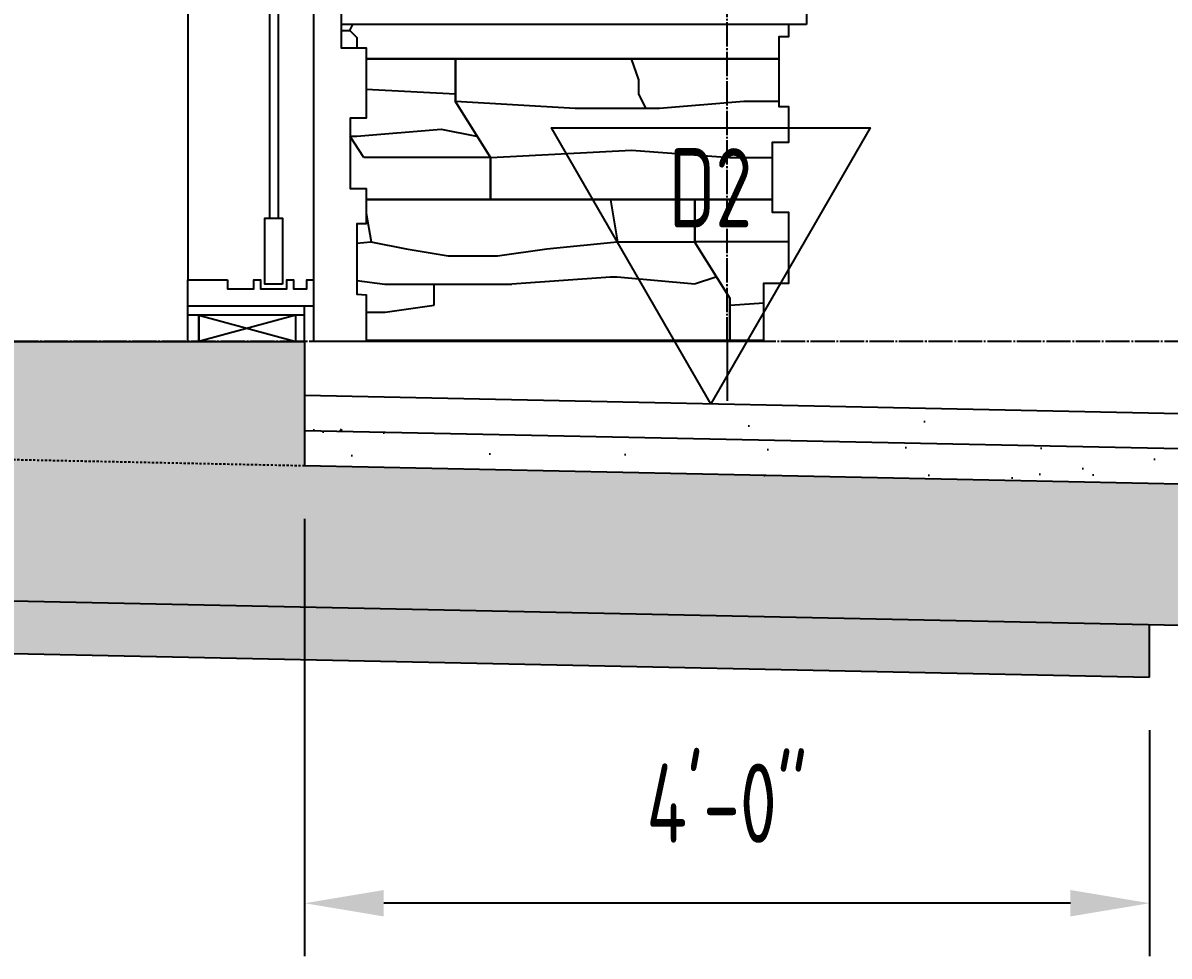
# Model space of a CAD drawing. Extents: x -2060 to 2145, y -590 to 992.
# Drawn here: x 1814 to 1879.1, y -122.7 to -69.8 of the extents above; entities that cross this region are included whole.
import ezdxf
from ezdxf.enums import TextEntityAlignment as Align

# ---------------------------------------------------------------- set-up
doc = ezdxf.new("R2010")
doc.units = 0
doc.header["$MEASUREMENT"] = 0
doc.linetypes.add('GRIDLINE', pattern=[1.53125, 1.375, -0.0625, 0.03125, -0.0625])
doc.linetypes.add('HIDDEN2', pattern=[0.1875, 0.125, -0.0625])
doc.layers.get('0').update_dxf_attribs({"linetype": 'CONTINUOUS'})
doc.layers.get('DEFPOINTS').update_dxf_attribs({"linetype": 'CONTINUOUS'})
for name, color, linetype in [('3', 85, 'CONTINUOUS'), ('DETAIL', 171, 'CONTINUOUS'), ('DIMENSIONS', 20, 'CONTINUOUS'), ('FURNITURE', 51, 'CONTINUOUS'), ('GRIDLINES', 65, 'GRIDLINE'), ('HATCH', 92, 'CONTINUOUS'), ('HIDDEN', 64, 'HIDDEN2'), ('STAIRS', 101, 'CONTINUOUS'), ('TEXT', 82, 'CONTINUOUS'), ('WALL', 215, 'CONTINUOUS')]:
    doc.layers.add(name, color=color, linetype=linetype)
doc.styles.add('AT', font='architxt.shx', dxfattribs={"width": 0.8})
doc.dimstyles.new('DIM48', dxfattribs={"dimscale": 48, "dimtxt": 0.09375, "dimasz": 0.09375, "dimexe": 0.0625, "dimexo": 0.0625, "dimgap": 0.0625, "dimtad": 1, "dimtoh": 1, "dimdec": 3, "dimzin": 3, "dimdsep": 46, "dimlunit": 4, "dimtxsty": 'AT', "dimcen": 0.09375, "dimdle": 0.0625, "dimclrd": 256, "dimclre": 256, "dimclrt": 82, "dimadec": 0, "dimazin": 0, "dimtfac": 1, "dimtdec": 3, "dimtofl": 0, "dimtmove": 2, "dimatfit": 3, "dimfxl": 1, "dimfrac": 2, "dimtolj": 1, "dimtzin": 0, "dimlwd": -1, "dimlwe": -1, "dimarcsym": 0})

# ---------------------------------------------------------------- blocks, each defined once
blk = doc.blocks.new('*D112')
at = {"layer": 'DEFPOINTS', "color": 0, "transparency": 16777216}
for p in [(1823.388, -5.843), (1801.388, -87.843), (1801.388, -87.843)]:
    blk.add_point(p, dxfattribs=at)
at = {"layer": 'DIMENSIONS', "transparency": 16777216}
for p, q in [((1820.388, -5.843), (1798.388, -5.843)), ((1801.388, -10.343), (1801.388, -83.343))]:
    blk.add_line(p, q, dxfattribs=at)
for points in [[(1800.638, -10.343), (1802.138, -10.343), (1801.388, -5.843)], [(1800.638, -83.343), (1802.138, -83.343), (1801.388, -87.843)]]:
    blk.add_solid(points, dxfattribs=at)
at = {"layer": 'DIMENSIONS', "color": 82, "transparency": 16777216, "insert": (1795.71, -46.843), "char_height": 4.5, "attachment_point": 5, "rotation": 90, "style": 'AT'}
blk.add_mtext('\\A1;6\'-10"', dxfattribs=at)
blk = doc.blocks.new('W1')
blk.add_lwpolyline([(0, 0), (0.1886, 0.3267), (-0.1886, 0.3267)], close=True)
at = {"style": 'AT', "width": 0.8}
blk.add_attdef('XX', text='', height=0.0938, dxfattribs=at).set_placement((0.0003, 0.2088), align=Align.CENTER)
blk = doc.blocks.new('*D109')
at = {"layer": 'DEFPOINTS', "color": 0, "transparency": 16777216}
for p in [(1830.013, -94.905), (1878.013, -106.907), (1830.013, -119.736)]:
    blk.add_point(p, dxfattribs=at)
at = {"layer": 'DIMENSIONS', "transparency": 16777216}
for p, q in [((1830.013, -97.905), (1830.013, -122.736)), ((1878.013, -109.907), (1878.013, -122.736)), ((1873.513, -119.736), (1834.513, -119.736))]:
    blk.add_line(p, q, dxfattribs=at)
for points in [[(1834.513, -118.986), (1834.513, -120.486), (1830.013, -119.736)], [(1873.513, -118.986), (1873.513, -120.486), (1878.013, -119.736)]]:
    blk.add_solid(points, dxfattribs=at)
at = {"layer": 'DIMENSIONS', "color": 82, "transparency": 16777216, "insert": (1854.013, -114.057), "char_height": 4.5, "attachment_point": 5, "style": 'AT'}
blk.add_mtext('\\A1;4\'-0"', dxfattribs=at)

msp = doc.modelspace()

# ---------------------------------------------------------------- hatches: boundary and pattern name
at = {"layer": 'HATCH'}
h = msp.add_hatch(dxfattribs=at)
h.set_pattern_fill('CAROLINA-LEDGESTONE', color=11, scale=24, style=0)
h.set_pattern_definition([(270, (1251.15, -55.855), (39.984, -7e-15), [7.9968, -31.9872]), (270, (1291.133, -55.855), (39.984, -7e-15), [7.9968, -31.9872]), (180, (1270.34, -85.843), (-5e-15, -39.984), [0.7997, -39.1843]), (270, (1269.542, -79.846), (39.984, -7e-15), [7.9968, -31.9872]), (296.565, (1289.134, -73.848), (39.984, -39.984), [0.894, -88.5129]), (270, (1289.134, -73.05), (39.984, -7e-15), [0.7997, -39.1843]), (288.435, (1288.734, -71.849), (39.984, -79.968), [1.2644, -125.176]), (315, (1272.74, -70.25), (39.984, -1e-14), [0.5655, -55.9805]), (63.435, (1272.74, -70.25), (-3e-07, 39.984), [1.7881, -87.6188]), (270, (1273.14, -70.65), (39.984, -7e-15), [1.1995, -38.7845]), (270, (1273.54, -67.45), (39.984, -7e-15), [1.1995, -38.7845]), (270, (1274.74, -63.852), (39.984, -7e-15), [1.9992, -37.9848]), (296.565, (1272.341, -65.052), (39.984, -39.984), [0.894, -88.5129]), (270, (1272.74, -65.85), (39.984, -7e-15), [1.5994, -38.3846]), (225, (1271.94, -53.856), (-5e-15, -39.984), [2.8273, -53.7186]), (0, (1273.14, -53.856), (0, 39.984), [5.198, -34.786]), (0, (1267.943, -53.856), (0, 39.984), [5.198, -34.786]), (355.9144, (1262.345, -53.4563), (39.984, -2e-06), [5.612, -555.5902]), (0, (1265.144, -61.453), (0, 39.984), [2.799, -37.185]), (5.1944, (1260.7456, -61.853), (399.83999, 39.984), [4.4164, -437.2213]), (0, (1258.347, -61.853), (0, 39.984), [2.399, -37.585]), (281.31, (1258.3465, -61.853), (39.98399, -159.936), [2.0388, -201.8404]), (0, (1254.748, -61.853), (0, 39.984), [3.5986, -36.3854]), (353.6598, (1251.1494, -61.453), (39.984, 1e-06), [3.6207, -358.4498]), (14.0362, (1265.144, -59.854), (119.952, 39.984), [1.6486, -163.2097]), (0, (1261.545, -59.854), (0, 39.984), [3.5986, -36.3854]), (0, (1257.547, -59.854), (0, 39.984), [3.9984, -35.9856]), (0, (1253.55, -59.854), (0, 39.984), [3.9984, -35.9856]), (350.5377, (1251.1494, -59.454), (39.984, 2e-06), [2.4321, -240.781]), (180, (1254.35, -58.254), (-5e-15, -39.984), [3.1987, -36.7853]), (180, (1255.948, -58.254), (-5e-15, -39.984), [1.5994, -38.3846]), (186.3402, (1259.546, -57.8546), (-319.871993, -39.98399), [3.6207, -358.4498]), (185.7106, (1263.5445, -57.4547), (-359.856006, -39.98398), [4.0183, -397.8159]), (180, (1265.944, -57.455), (-5e-15, -39.984), [2.399, -37.585]), (351.8699, (1273.5405, -49.058), (39.984, 2e-06), [2.8273, -279.9023]), (0, (1266.743, -49.06), (0, 39.984), [6.7973, -33.1867]), (36.8699, (1266.743, -49.058), (39.984, 39.984), [1.9992, -197.9208]), (0, (1264.344, -49.06), (0, 39.984), [2.399, -37.585]), (0, (1260.346, -49.06), (0, 39.984), [3.9984, -35.9856]), (180, (1263.544, -51.457), (-5e-15, -39.984), [2.399, -37.585]), (180, (1264.744, -51.457), (-5e-15, -39.984), [1.1995, -38.7845]), (177.1376, (1272.7408, -51.857), (-39.984, 3e-06), [8.0068, -792.6722]), (180, (1274.34, -51.857), (-5e-15, -39.984), [1.5994, -38.3846]), (188.1301, (1277.139, -51.457), (-239.904, -39.98399), [2.8273, -279.9023]), (18.435, (1299.13, -50.657), (79.968, 39.984), [1.2644, -125.176]), (0, (1293.133, -50.657), (0, 39.984), [5.9976, -33.9864]), (0, (1290.334, -50.657), (0, 39.984), [2.799, -37.185]), (6.3402, (1286.735, -51.0573), (319.871992, 39.984), [3.6207, -358.4498]), (0, (1283.137, -51.057), (0, 39.984), [3.5986, -36.3854]), (354.8056, (1278.7384, -50.6575), (39.984, -6e-07), [4.4164, -437.2213]), (350.5377, (1276.3393, -50.2576), (39.984, 2e-06), [2.4321, -240.781]), (182.8624, (1286.3353, -53.0565), (-759.696006, -39.984064), [8.0068, -792.6722]), (176.63354, (1293.1326, -53.4563), (-39.984, -4e-07), [6.809, -674.094]), (180, (1302.33, -53.456), (-5e-15, -39.984), [9.1963, -30.7877]), (0, (1298.33, -54.656), (0, 39.984), [3.9984, -35.9856]), (0, (1293.532, -54.656), (0, 39.984), [4.798, -35.186]), (6.3402, (1289.934, -55.0557), (319.871992, 39.984), [3.6207, -358.4498]), (0, (1285.536, -55.056), (0, 39.984), [4.3982, -35.5858]), (315, (1285.536, -55.056), (39.984, -1e-14), [1.131, -55.415]), (0, (1278.34, -55.056), (0, 39.984), [7.197, -32.787]), (172.875, (1269.142, -58.6543), (-39.984, 3e-06), [3.2236, -319.1377]), (186.3402, (1272.741, -58.2544), (-319.871993, -39.98399), [3.6207, -358.4498]), (180, (1277.14, -58.254), (-5e-15, -39.984), [4.3982, -35.5858]), (173.6598, (1280.7376, -58.6543), (-39.984, -1e-06), [3.6207, -358.4498]), (180, (1285.936, -58.654), (-5e-15, -39.984), [5.198, -34.786]), (184.3987, (1291.1334, -58.2544), (-479.808005, -39.98404), [5.2133, -516.1143]), (183.36646, (1274.74, -61.0533), (-639.744011, -39.983993), [6.809, -674.094]), (186.3402, (1278.3385, -60.6535), (-319.871993, -39.98399), [3.6207, -358.4498]), (180, (1284.736, -60.653), (-5e-15, -39.984), [6.3974, -33.5866]), (236.31, (1284.736, -60.653), (-39.984, -79.968), [1.4416, -142.7227]), (188.1301, (1287.535, -60.2536), (-239.904, -39.98399), [2.8273, -279.9023]), (180, (1291.133, -60.254), (-5e-15, -39.984), [3.5986, -36.3854]), (0, (1281.537, -61.853), (0, 39.984), [9.5962, -30.3878]), (5.7106, (1277.539, -62.253), (359.856004, 39.984), [4.0183, -397.8159]), (0, (1267.943, -62.253), (0, 39.984), [9.5962, -30.3878]), (0, (1293.133, -69.45), (0, 39.984), [6.3974, -33.5866]), (353.6598, (1289.534, -69.05), (39.984, 1e-06), [3.6207, -358.4498]), (355.23636, (1284.736, -68.6503), (39.984, 1e-06), [4.8147, -476.6564]), (0, (1279.938, -68.65), (0, 39.984), [4.798, -35.186]), (36.8699, (1279.938, -68.65), (39.984, 39.984), [1.9992, -197.9208]), (0, (1273.54, -68.65), (0, 39.984), [6.3974, -33.5866]), (180, (1281.537, -67.45), (-5e-15, -39.984), [8.7965, -31.1875]), (174.8056, (1285.9355, -67.8506), (-39.984, 6e-07), [4.4164, -437.2213]), (180, (1290.334, -67.85), (-5e-15, -39.984), [4.3982, -35.5858]), (90, (1290.334, -67.85), (-39.984, 2e-15), [1.5994, -38.3846]), (175.23636, (1295.1318, -68.2504), (-39.984, -1e-06), [4.8147, -476.6564]), (180, (1298.73, -68.25), (-5e-15, -39.984), [3.5986, -36.3854]), (0, (1289.934, -66.25), (0, 39.984), [7.597, -32.387]), (355.9144, (1284.336, -65.8514), (39.984, -2e-06), [5.612, -555.5902]), (0, (1272.74, -65.85), (0, 39.984), [11.5954, -28.3886]), (180, (1294.332, -87.843), (-5e-15, -39.984), [23.9904, -15.9936]), (270, (1294.332, -85.444), (39.984, -7e-15), [2.399, -37.585]), (302.0054, (1292.333, -82.245), (79.967993, -119.952005), [3.772, -373.4362]), (270, (1292.333, -79.846), (39.984, -7e-15), [2.399, -37.585]), (0, (1268.343, -79.846), (0, 39.984), [23.9904, -15.9936]), (0, (1252.35, -79.846), (0, 39.984), [15.9936, -23.9904]), (90, (1252.35, -82.245), (-39.984, 2e-15), [2.399, -37.585]), (122.0054, (1254.348, -85.4435), (-79.967993, 119.952005), [3.7721, -373.4362]), (90, (1254.35, -87.843), (-39.984, 2e-15), [2.399, -37.585]), (180, (1270.34, -87.843), (-5e-15, -39.984), [15.9936, -23.9904]), (302.0054, (1278.7384, -74.248), (79.967993, -119.952005), [3.772, -373.4362]), (270, (1278.74, -71.85), (39.984, -7e-15), [2.399, -37.585]), (0, (1262.745, -71.85), (0, 39.984), [15.9936, -23.9904]), (90, (1262.745, -74.25), (-39.984, 2e-15), [2.399, -37.585]), (122.0054, (1264.744, -77.4467), (-79.967993, 119.952005), [3.7721, -373.4362]), (90, (1264.744, -79.846), (-39.984, 2e-15), [2.399, -37.585]), (180, (1280.738, -79.846), (-5e-15, -39.984), [15.9936, -23.9904]), (270, (1280.738, -77.447), (39.984, -7e-15), [2.399, -37.585]), (90, (1280.738, -79.846), (-39.984, 2e-15), [2.399, -37.585]), (180, (1304.728, -79.846), (-5e-15, -39.984), [23.9904, -15.9936]), (270, (1304.728, -77.447), (39.984, -7e-15), [2.399, -37.585]), (302.0054, (1302.7288, -74.248), (79.967993, -119.952005), [3.772, -373.4362]), (270, (1302.73, -71.85), (39.984, -7e-15), [2.399, -37.585]), (0, (1278.74, -71.85), (0, 39.984), [23.9904, -15.9936]), (90, (1278.74, -74.25), (-39.984, 2e-15), [2.399, -37.585]), (122.0054, (1280.7376, -77.4467), (-79.967993, 119.952005), [3.772, -373.4362]), (302.0054, (1265.9435, -58.2544), (79.967993, -119.952005), [3.7721, -373.4362]), (270, (1265.944, -55.855), (39.984, -7e-15), [2.399, -37.585]), (0, (1251.15, -55.855), (0, 39.984), [14.794, -25.19]), (180, (1267.943, -63.852), (-5e-15, -39.984), [16.7933, -23.1907]), (270, (1267.943, -61.453), (39.984, -7e-15), [2.399, -37.585]), (90, (1267.943, -63.852), (-39.984, 2e-15), [2.399, -37.585]), (180, (1291.933, -63.852), (-5e-15, -39.984), [23.9904, -15.9936]), (0, (1265.944, -55.855), (0, 39.984), [23.9904, -15.9936]), (90, (1265.944, -58.254), (-39.984, 2e-15), [2.399, -37.585]), (122.0054, (1267.9427, -61.453), (-79.967993, 119.952005), [3.7721, -373.4362]), (90, (1278.34, -55.855), (-39.984, 2e-15), [2.399, -37.585]), (180, (1302.33, -55.855), (-5e-15, -39.984), [23.9904, -15.9936]), (270, (1302.33, -53.456), (39.984, -7e-15), [2.399, -37.585]), (302.0054, (1300.3297, -50.2576), (79.967993, -119.952005), [3.772, -373.4362]), (270, (1300.33, -47.86), (39.984, -7e-15), [2.399, -37.585]), (0, (1276.34, -47.86), (0, 39.984), [23.9904, -15.9936]), (90, (1276.34, -50.258), (-39.984, 2e-15), [2.399, -37.585]), (122.0054, (1278.3385, -53.4563), (-79.967993, 119.952005), [3.772, -373.4362]), (302.0054, (1276.3393, -50.2576), (79.967993, -119.952005), [3.772, -373.4362]), (270, (1276.34, -47.86), (39.984, -7e-15), [2.399, -37.585]), (0, (1260.346, -47.86), (0, 39.984), [15.9936, -23.9904]), (90, (1260.346, -50.258), (-39.984, 2e-15), [2.399, -37.585]), (122.0054, (1262.345, -53.4563), (-79.967993, 119.952005), [3.7721, -373.4362]), (90, (1262.345, -55.855), (-39.984, 2e-15), [2.399, -37.585]), (180, (1278.34, -55.855), (-5e-15, -39.984), [15.9936, -23.9904]), (270, (1278.34, -53.456), (39.984, -7e-15), [2.399, -37.585]), (0, (1257.547, -63.852), (0, 39.984), [15.9936, -23.9904]), (90, (1257.547, -66.25), (-39.984, 2e-15), [2.399, -37.585]), (122.0054, (1259.546, -69.45), (-79.967993, 119.952005), [3.7721, -373.4362]), (90, (1259.546, -71.85), (-39.984, 2e-15), [2.399, -37.585]), (180, (1273.54, -71.85), (-5e-15, -39.984), [13.9944, -25.9896]), (180, (1275.54, -71.85), (-5e-15, -39.984), [1.9992, -37.9848]), (180, (1299.53, -71.85), (-5e-15, -39.984), [23.9904, -15.9936]), (270, (1299.53, -69.45), (39.984, -7e-15), [2.399, -37.585]), (302.0054, (1297.531, -66.2512), (79.967993, -119.952005), [3.772, -373.4362]), (270, (1297.53, -63.852), (39.984, -7e-15), [2.399, -37.585]), (0, (1273.54, -63.852), (0, 39.984), [23.9904, -15.9936]), (0, (1269.94, -70.25), (0, 39.984), [2.799, -37.185]), (5.7106, (1265.9435, -70.6495), (359.856004, 39.984), [4.0183, -397.8159]), (0, (1259.546, -70.65), (0, 39.984), [6.3974, -33.5866]), (0, (1268.742, -67.05), (0, 39.984), [3.9984, -35.9856]), (78.69, (1268.742, -67.051), (-6e-07, 39.984), [2.0388, -201.8404]), (0, (1266.343, -67.05), (0, 39.984), [2.399, -37.585]), (4.0856, (1260.7456, -67.4507), (519.791997, 39.984), [5.612, -555.5902]), (0, (1258.347, -67.45), (0, 39.984), [2.399, -37.585]), (198.435, (1259.946, -65.452), (-79.968, -39.984), [2.5288, -123.9117]), (185.7106, (1263.9443, -65.0517), (-359.856006, -39.98398), [4.0183, -397.8159]), (180, (1265.944, -65.05), (-5e-15, -39.984), [1.9992, -37.9848]), (108.435, (1265.944, -65.052), (-39.984, 79.968), [1.2644, -125.176]), (180, (1272.34, -65.05), (-5e-15, -39.984), [6.3974, -33.5866]), (0, (1299.53, -77.447), (0, 39.984), [5.198, -34.786]), (0, (1294.332, -77.447), (0, 39.984), [5.198, -34.786]), (355.9144, (1288.7344, -77.047), (39.984, -2e-06), [5.612, -555.5902]), (2.8624, (1280.7376, -77.4467), (759.6960095, 39.984), [8.0068, -792.6722]), (0, (1295.13, -74.25), (0, 39.984), [7.597, -32.387]), (4.76364, (1290.3337, -74.648), (439.823992, 39.984), [4.8147, -476.6564]), (0, (1285.536, -74.648), (0, 39.984), [4.798, -35.186]), (356.63354, (1278.7384, -74.248), (39.984, 4e-07), [6.809, -674.094]), (123.69, (1273.54, -77.447), (-39.984, 39.984), [1.4416, -142.7227]), (180, (1280.738, -77.447), (-5e-15, -39.984), [7.197, -32.787]), (348.69, (1277.939, -75.847), (39.984, 2e-06), [2.0388, -201.8404]), (4.76364, (1273.1406, -76.2472), (439.823992, 39.984), [4.8147, -476.6564]), (0, (1263.944, -76.247), (0, 39.984), [9.1963, -30.7877]), (90, (1271.54, -74.25), (-39.984, 2e-15), [0.7997, -39.1843]), (0, (1262.745, -74.25), (0, 39.984), [8.7965, -31.1875]), (356.82017, (1271.5413, -73.4483), (39.983999, 2e-07), [7.2082, -713.6136]), (0, (1262.745, -73.45), (0, 39.984), [8.7965, -31.1875]), (0, (1265.144, -85.444), (0, 39.984), [4.3982, -35.5858]), (0, (1260.346, -85.444), (0, 39.984), [4.798, -35.186]), (3.8141, (1254.3481, -85.8434), (559.776007, 39.984), [6.0109, -595.0804]), (180, (1269.542, -82.245), (-5e-15, -39.984), [17.193, -22.791]), (184.0856, (1287.535, -84.244), (-519.791995, -39.984029), [5.612, -555.5902]), (180, (1287.935, -84.244), (-5e-15, -39.984), [0.3998, -39.5842]), (174.8056, (1292.333, -84.644), (-39.984, 6e-07), [4.4164, -437.2213]), (198.435, (1293.532, -84.244), (-79.968, -39.984), [1.2644, -125.176]), (90, (1277.54, -85.843), (-39.984, 2e-15), [1.1995, -38.7845]), (8.1301, (1274.74, -86.243), (239.903997, 39.984), [2.8273, -279.9023]), (0, (1272.74, -86.243), (0, 39.984), [1.9992, -37.9848]), (350.5377, (1270.342, -85.8434), (39.984, 2e-06), [2.4321, -240.781]), (279.4623, (1287.535, -79.846), (39.98399, -199.92), [2.4321, -240.781]), (279.4623, (1273.5405, -79.846), (39.98399, -199.92), [2.4321, -240.781]), (0, (1277.94, -84.644), (0, 39.984), [3.9984, -35.9856]), (0, (1274.74, -84.644), (0, 39.984), [3.1987, -36.7853]), (352.875, (1271.5413, -84.244), (39.984, -3e-06), [3.2236, -319.1377]), (0, (1269.542, -84.244), (0, 39.984), [1.9992, -37.9848]), (0, (1287.935, -82.245), (0, 39.984), [4.3982, -35.5858]), (5.7106, (1283.9363, -82.6447), (359.856004, 39.984), [4.0183, -397.8159]), (8.1301, (1281.1374, -83.0445), (239.903997, 39.984), [2.8273, -279.9023]), (0, (1278.34, -83.045), (0, 39.984), [2.799, -37.185]), (350.5377, (1275.9395, -82.6447), (39.984, 2e-06), [2.4321, -240.781]), (348.69, (1273.94, -82.245), (39.984, 2e-06), [2.0388, -201.8404]), (5.1944, (1269.542, -82.6447), (399.83999, 39.984), [4.4164, -437.2213])])
h.paths.add_polyline_path([(1832.5963, -75.161), (1833.5134, -75.161), (1833.5134, -71.161), (1832.0915, -71.161), (1832.0915, -69.8354), (1857.5134, -69.8354), (1857.5134, -70.5241), (1856.975, -70.5241), (1856.975, -74.5241), (1857.5134, -74.5241), (1857.5134, -76.5241), (1856.5963, -76.5241), (1856.5963, -80.5241), (1857.5134, -80.5241), (1857.5134, -84.5241), (1856.0915, -84.5241), (1856.0915, -87.8426), (1833.5134, -87.8426), (1833.5134, -85.1831), (1832.975, -85.161), (1832.975, -81.161), (1833.5134, -81.161), (1833.5134, -79.161), (1832.5963, -79.161)])
h = msp.add_hatch(dxfattribs=at)
h.set_pattern_fill('AR-CONC', color=256, scale=2, style=0)
h.set_pattern_definition([(51.1935, (-1201.539, 1962.286), (14.368233, -0.955977), [1.5, -16.5]), (356.1935, (-1201.539, 1962.286), (-3.08777, 14.98278), [1.2, -13.2]), (101.6449, (-1200.342, 1962.206), (11.280473, 14.026793), [1.274804, -14.02284]), (47.3777, (-1201.622, 1966.285), (21.40914, -2.865075), [2.25, -24.75]), (97.8291, (-1199.838, 1966.046), (18.2834, 19.86749), [1.9122, -21.03426]), (352.3777, (-1201.622, 1966.285), (18.28339, 19.8675), [1.8, -19.8]), (22.1935, (-1199.602, 1965.327), (12.103273, -7.801974), [1.5, -16.5]), (327.1935, (-1199.602, 1965.327), (4.56317, 14.601214), [1.2, -13.2]), (72.6449, (-1198.593, 1964.677), (16.66645, 6.799227), [1.274804, -14.02284]), (38.69349, (-1201.539, 1962.2857), (0.104469, 6.661498), [0, -13.04, 0, -13.4, 0, -13.25]), (8.6935, (-1201.539, 1962.286), (5.095947, 7.996111), [0, -7.64, 0, -12.74, 0, -5.05]), (328.69349, (-1205.998, 1962.193), (10.683528, -0.228622), [0, -5, 0, -15.6, 0, -20.7]), (318.6935, (-1207.9975, 1962.151), (11.619492, 2.244607), [0, -6.5, 0, -10.36, 0, -14.7])])
h.paths.add_polyline_path([(1492.0133, -95.8426), (1268.0134, -95.8426), (1268.0134, -105.8426), (1172.0134, -105.8426), (1172.0134, -100.8242), (1008.0134, -104.1042), (1008.0134, -96.1026), (1122.0134, -93.8226), (1122.0134, -87.8426), (1830.0134, -87.8426), (1830.0134, -94.9051), (2021.1988, -98.8881), (2021.1988, -106.8899), (1996.0133, -106.3652), (1996.0133, -116.3673), (1900.0133, -114.3673), (1900.0133, -104.3652), (1792.0133, -102.1152), (1792.0133, -105.8426), (1696.0133, -105.8426), (1696.0133, -95.8426), (1588.0133, -95.8426), (1588.0133, -105.8426), (1492.0133, -105.8426)])
h = msp.add_hatch(dxfattribs=at)
h.set_pattern_fill('AR-CONC', color=256, scale=2, style=0)
h.set_pattern_definition([(50, (-1201.539, 1962.286), (14.345204, -1.255043), [1.5, -16.5]), (355, (-1201.539, 1962.286), (-2.775027, 15.04384), [1.2, -13.2]), (100.4514, (-1200.343, 1962.181), (11.57019, 13.78879), [1.274804, -14.02284]), (46.1842, (-1201.539, 1966.286), (21.34482, -3.31038), [2.25, -24.75]), (96.6356, (-1199.76, 1966.01), (18.69325, 19.48236), [1.9122, -21.03426]), (351.1842, (-1201.54, 1966.286), (18.69324, 19.48237), [1.8, -19.8]), (21, (-1199.539, 1965.286), (11.93814, -8.052378), [1.5, -16.5]), (326, (-1199.539, 1965.286), (4.866307, 14.503), [1.2, -13.2]), (71.4514, (-1198.544, 1964.615), (16.80445, 6.45061), [1.274804, -14.02284]), (37.5, (-1201.539, 1962.2857), (0.243197, 6.657877), [0, -13.04, 0, -13.4, 0, -13.25]), (7.5, (-1201.539, 1962.286), (5.261391, 7.888234), [0, -7.64, 0, -12.74, 0, -5.05]), (327.5, (-1205.999, 1962.286), (10.676449, -0.4510974), [0, -5, 0, -15.6, 0, -20.7]), (317.5, (-1207.999, 1962.286), (11.663723, 2.0021), [0, -6.5, 0, -10.36, 0, -14.7])])
h.paths.add_polyline_path([(1830.0134, -90.9042), (1902.0134, -92.4042), (1901.9717, -94.4038), (1830.0134, -92.9047)])
h = msp.add_hatch(dxfattribs=at)
h.set_pattern_fill('AR-SAND', color=256, scale=3, style=0)
h.set_pattern_definition([(37.5, (-1201.539, 1962.2857), (-0.18898, 5.7804713), [0, -4.56, 0, -5.1, 0, -4.875]), (7.5, (-1201.539, 1962.286), (5.30933, 8.466438), [0, -2.46, 0, -4.11, 0, -1.575]), (327.5, (-1205.229, 1962.2857), (9.3424256, 0.016977), [0, -1.5, 0, -5.4, 0, -7.05]), (317.5, (-1205.229, 1962.286), (9.01838, 2.633027), [0, -0.75, 0, -3.54, 0, -4.05])])
h.paths.add_polyline_path([(1830.0134, -92.9047), (1901.9717, -94.4038), (1901.9301, -96.4033), (1830.0134, -94.9051)])
h = msp.add_hatch(dxfattribs=at)
h.set_pattern_fill('AR-SAND', color=256, style=0)
h.set_pattern_definition([(37.5, (-1201.539, 1962.2857), (-0.06299336, 1.9268238), [0, -1.52, 0, -1.7, 0, -1.625]), (7.5, (-1201.539, 1962.2857), (1.7697767, 2.822146), [0, -0.82, 0, -1.37, 0, -0.525]), (327.5, (-1202.769, 1962.2857), (3.11414186, 0.00565905), [0, -0.5, 0, -1.8, 0, -2.35]), (317.5, (-1202.769, 1962.2857), (3.0061266, 0.8776756), [0, -0.25, 0, -1.18, 0, -1.35])])
h.paths.add_polyline_path([(1710.8307, -105.8426), (1792.0133, -105.8426), (1792.0133, -102.1152), (1878.0134, -103.9068), (1878.0134, -106.9075), (1795.0133, -105.1783), (1795.0133, -108.8426), (1710.8307, -108.8426)])

# ---------------------------------------------------------------- linework, layer by layer
at = {"layer": '3'}
for p, q in [((1830.0134, -85.8426), (1823.3884, -85.8426)), ((1823.3884, -87.8426), (1823.3884, -85.8426)), ((1830.0134, -87.8426), (1830.0134, -85.8426)), ((1830.5134, -85.8426), (1830.5134, -87.8426))]:
    msp.add_line(p, q, dxfattribs=at)
at = {"layer": 'DETAIL'}
for p, q in [((1828.0134, -10.8426), (1828.0134, -80.8426)), ((1828.5134, -10.8426), (1828.5134, -80.8426))]:
    msp.add_line(p, q, dxfattribs=at)
for points in [[(1828.7634, -84.5926), (1827.7634, -84.5926), (1827.7634, -80.8426), (1828.7634, -80.8426)], [(1825.6384, -84.3426), (1825.6384, -84.8426), (1827.1384, -84.8426), (1827.1384, -84.3426), (1827.5134, -84.3426), (1827.5134, -84.8426), (1829.0134, -84.8426), (1829.0134, -84.3426), (1829.3884, -84.3426), (1829.3884, -84.8426), (1830.1384, -84.8426), (1830.1384, -84.3426), (1830.5134, -84.3426), (1830.5134, -85.8426), (1823.3884, -85.8426), (1823.3884, -84.85), (1823.3884, -84.3426)], [(1824.0134, -87.8426), (1829.5134, -87.8426), (1829.5134, -86.3426), (1824.0134, -86.3426)]]:
    msp.add_lwpolyline(points, close=True, dxfattribs=at)
at = {"layer": 'FURNITURE'}
for p, q in [((1823.3884, -7.3426), (1823.3884, -84.3426)), ((1830.5134, -7.3426), (1830.5134, -84.3426)), ((1858.5134, -67.8354), (1858.5134, -69.8354)), ((1858.5134, -69.8354), (1832.0915, -69.8354)), ((1824.0134, -86.3426), (1829.5134, -87.8426)), ((1829.5134, -86.3426), (1824.0134, -87.8426)), ((1856.0915, -87.8426), (1830.5134, -87.8426)), ((1854.0134, -87.8426), (1854.0134, -91.2145))]:
    msp.add_line(p, q, dxfattribs=at)
for points in [[(1832.0915, -67.161), (1832.0915, -71.161), (1833.5134, -71.161), (1833.5134, -75.161), (1832.5963, -75.161), (1832.5963, -79.161), (1833.5134, -79.161), (1833.5134, -81.161), (1832.975, -81.161), (1832.975, -85.161), (1833.5134, -85.1831), (1833.5134, -87.8498)], [(1856.0915, -87.8354), (1856.0915, -84.5241), (1857.5134, -84.5241), (1857.5134, -80.5241), (1856.5963, -80.5241), (1856.5963, -76.5241), (1857.5134, -76.5241), (1857.5134, -74.5241), (1856.975, -74.5241), (1856.975, -70.5241), (1857.5134, -70.5241), (1857.5134, -69.8354)]]:
    msp.add_lwpolyline(points, dxfattribs=at)
at = {"layer": 'GRIDLINES'}
for p, q in [((1854.0134, -87.8426), (1854.0134, 559.0867)), ((2144.8737, -87.8426), (912.0134, -87.8426))]:
    msp.add_line(p, q, dxfattribs=at)
at = {"layer": 'HIDDEN'}
msp.add_line((1830.0134, -94.9051), (1755.0134, -93.3426), dxfattribs=at)
at = {"layer": 'STAIRS'}
for p, q in [((1830.0134, -86.3426), (1823.3884, -86.3426)), ((1824.0134, -87.8426), (1824.0134, -86.3426)), ((1829.5134, -87.8426), (1829.5134, -86.3426))]:
    msp.add_line(p, q, dxfattribs=at)
at = {"layer": 'STAIRS', "flags": 128}
msp.add_lwpolyline([(1074.0134, -102.7842), (1074.0134, -105.7848), (1169.0134, -103.8848), (1169.0134, -108.8426), (1271.0134, -108.8426), (1271.0134, -98.8426), (1489.0133, -98.8426), (1489.0132, -108.8426), (1591.0133, -108.8426), (1591.0133, -98.8426), (1693.0133, -98.8426), (1693.0133, -108.8426), (1795.0133, -108.8426), (1795.0133, -105.1783), (1878.0134, -106.9075), (1878.0134, -103.9068)], dxfattribs=at)
at = {"layer": 'WALL'}
for p, q in [((1122.0134, -87.8426), (1830.0134, -87.8426)), ((1830.0134, -87.8426), (1830.0134, -94.9051)), ((1902.0134, -92.4042), (1830.0134, -90.9042)), ((1901.9717, -94.4038), (1830.0134, -92.9047)), ((2021.1988, -98.8881), (1830.0134, -94.9051))]:
    msp.add_line(p, q, dxfattribs=at)
at = {"layer": 'WALL', "flags": 128}
msp.add_lwpolyline([(1016.0134, -103.9442), (1172.0134, -100.8242), (1172.0134, -105.8426), (1268.0134, -105.8426), (1268.0134, -95.8426), (1492.0134, -95.8426), (1492.0133, -105.8426), (1588.0133, -105.8426), (1588.0133, -95.8426), (1696.0133, -95.8426), (1696.0133, -105.8426), (1792.0133, -105.8426), (1792.0133, -102.1152), (1900.0133, -104.3652)], dxfattribs=at)

# ---------------------------------------------------------------- block references
at = {"layer": 'TEXT'}
ref = msp.add_blockref('W1', (1853.0823, -91.3848), dxfattribs=dict(at, xscale=-48, yscale=48, zscale=48))
ref.add_attrib('XX', 'D2', dxfattribs={"layer": '0', "height": 4.5, "style": 'AT', "width": 0.8}).set_placement((1853.068, -81.3615), align=Align.CENTER)

# ---------------------------------------------------------------- dimensions: what is measured, and where the dimension line sits
at = {"layer": 'DIMENSIONS'}
for base, p1, p2, angle, picture, middle in [((1801.3884, -87.8426), (1823.3884, -5.8426), (1801.3884, -87.8426), 90, '*D112', (1795.7098, -46.8426)), ((1830.0134, -119.7359), (1878.0134, -106.9075), (1830.0134, -94.9051), 180, '*D109', (1854.0134, -114.0574))]:
    dim = msp.add_linear_dim(base=base, p1=p1, p2=p2, angle=angle, dimstyle='DIM48', dxfattribs=at)
    dim.commit()
    dim.dimension.update_dxf_attribs({"geometry": picture, "text_midpoint": middle})

doc.saveas('drawing.dxf')
